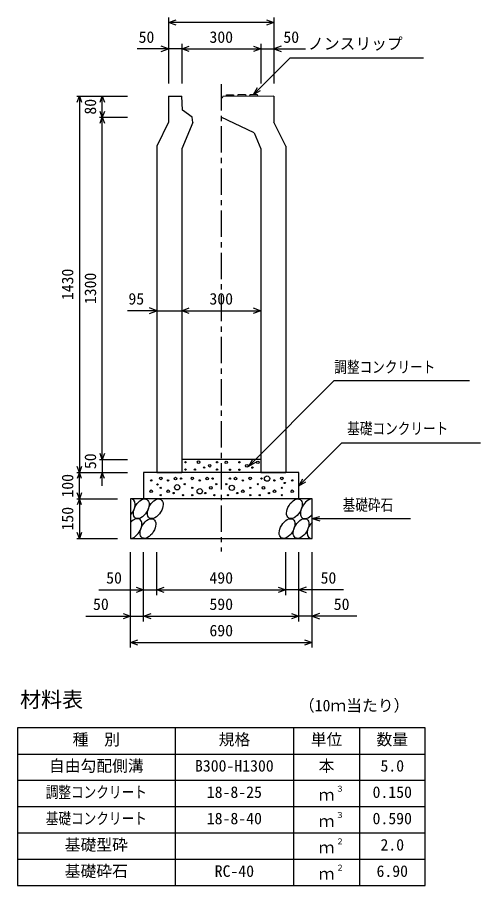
# Model space of a CAD drawing. Units: millimetres, scale not verified. Extents: x -16800 to 16800, y -5940 to 5940.
# Drawn here: x 7807 to 9568, y -3221 to 77 of the extents above; entities that cross this region are included whole.
import ezdxf
from ezdxf.enums import TextEntityAlignment as Align

# ---------------------------------------------------------------- set-up
doc = ezdxf.new("R2010")
doc.units = ezdxf.units.MM
doc.header["$LTSCALE"] = 20
doc.linetypes.add('CHAIN1', pattern=[8, 5, -1, 1, -1])
for name, color, linetype, lineweight in [('0-0_DIM', 7, 'Continuous', 25), ('0-2_HATCH', 6, 'Continuous', 25), ('0-3_HYO', 3, 'Continuous', 25), ('0-4_HYO2', 4, 'Continuous', 25), ('0-5_OUTLINE', 3, 'Continuous', 25), ('0-6_TXT', 7, 'Continuous', 25)]:
    doc.layers.add(name, color=color, linetype=linetype, lineweight=lineweight)
doc.styles.add('ＭＳ ゴシック', font='')
doc.styles.get('ＭＳ ゴシック').set_extended_font_data('MS Gothic')

msp = doc.modelspace()

# ---------------------------------------------------------------- linework, layer by layer
at = {"layer": '0-0_DIM'}
for p, q in [((8381.78, 77.25), (8381.78, -174.49)), ((8781.78, 77.25), (8781.78, -174.49)), ((8781.78, 57.25), (8381.78, 57.25)), ((8431.78, -22.75), (8431.78, -174.49)), ((8731.78, -22.75), (8731.78, -174.49)), ((8381.78, -42.75), (8262.12, -42.75)), ((8431.78, -42.75), (8381.78, -42.75)), ((8431.78, -42.75), (8731.78, -42.75)), ((8731.78, -42.75), (8781.78, -42.75)), ((8781.78, -42.75), (8901.45, -42.75)), ((8704.73, -215.73), (8842.4, -78.07)), ((9350.84, -78.07), (8842.4, -78.07)), ((8704.73, -215.73), (8719.73, -189.75)), ((8032.58, -221.96), (8225.91, -221.96)), ((8042.58, -221.96), (8042.58, -1651.96)), ((8129.25, -302.46), (8129.25, -221.96)), ((8704.73, -215.73), (8730.71, -200.73)), ((8119.25, -302.46), (8225.91, -302.46)), ((8129.25, -1601.96), (8129.25, -302.46)), ((8336.78, -1036.96), (8224.8, -1036.96)), ((8336.78, -1036.96), (8431.78, -1036.96)), ((8431.78, -1036.96), (8731.78, -1036.96)), ((9040.44, -1538.31), (8876.78, -1701.96)), ((9040.44, -1538.31), (9567.51, -1538.31)), ((8119.25, -1601.96), (8225.91, -1601.96)), ((8129.25, -1601.96), (8129.25, -1651.96)), ((8686.78, -1626.96), (8701.78, -1600.98)), ((8686.78, -1626.96), (8712.76, -1611.96)), ((8032.58, -1651.96), (8225.91, -1651.96)), ((8042.58, -1751.96), (8042.58, -1651.96)), ((8129.25, -1701.96), (8129.25, -1651.96)), ((8876.78, -1701.96), (8891.78, -1675.98)), ((8876.78, -1701.96), (8902.76, -1686.96)), ((8032.58, -1751.96), (8186.78, -1751.96)), ((8042.58, -1751.96), (8042.58, -1901.96)), ((8926.78, -1826.96), (8955.76, -1819.2)), ((8926.78, -1826.96), (9300.68, -1826.96)), ((8926.78, -1826.96), (8955.76, -1834.73)), ((8032.58, -1901.96), (8186.78, -1901.96)), ((8236.78, -2316.98), (8236.78, -1954.63)), ((8286.78, -2216.98), (8286.78, -1954.63)), ((8336.78, -2116.98), (8336.78, -1954.63)), ((8826.78, -2116.98), (8826.78, -1954.63)), ((8876.78, -2216.98), (8876.78, -1954.63)), ((8926.78, -2316.98), (8926.78, -1954.63)), ((8116.78, -2096.98), (8336.78, -2096.98)), ((8336.78, -2096.98), (8826.78, -2096.98)), ((9046.78, -2096.98), (8826.78, -2096.98)), ((8066.78, -2196.98), (8286.78, -2196.98)), ((8286.78, -2196.98), (8876.78, -2196.98)), ((9096.78, -2196.98), (8876.78, -2196.98)), ((8236.78, -2296.98), (8926.78, -2296.98))]:
    msp.add_line(p, q, dxfattribs=at)
at = {"layer": '0-0_DIM', "linetype": 'CHAIN1'}
msp.add_line((8581.78, -176.66), (8581.78, -1951.96), dxfattribs=at)
at = {"layer": '0-0_DIM'}
for points in [[(8410.01, 46.99), (8381.82, 57.25), (8410.01, 67.51)], [(8753.63, 67.51), (8781.82, 57.25), (8753.63, 46.99)], [(8353.59, -53.01), (8381.78, -42.75), (8353.59, -32.49)], [(8459.97, -53.01), (8431.78, -42.75), (8459.97, -32.49)], [(8703.67, -32.49), (8731.86, -42.75), (8703.67, -53.01)], [(8809.9, -32.49), (8781.71, -42.75), (8809.9, -53.01)], [(8034.37, -244.51), (8042.58, -221.96), (8050.79, -244.51)], [(8121.04, -244.51), (8129.25, -221.96), (8137.46, -244.51)], [(8137.46, -279.91), (8129.25, -302.46), (8121.04, -279.91)], [(8121.04, -325.01), (8129.25, -302.46), (8137.46, -325.01)], [(8308.59, -1047.22), (8336.78, -1036.96), (8308.59, -1026.7)], [(8459.97, -1047.22), (8431.78, -1036.96), (8459.97, -1026.7)], [(8703.59, -1026.7), (8731.78, -1036.96), (8703.59, -1047.22)], [(8686.78, -1626.96), (9011.25, -1302.5), (9524.8, -1302.5)], [(8137.46, -1579.41), (8129.25, -1601.96), (8121.04, -1579.41)], [(8050.79, -1629.41), (8042.58, -1651.96), (8034.37, -1629.41)], [(8050.79, -1674.51), (8042.58, -1651.96), (8034.37, -1674.51)], [(8137.46, -1674.51), (8129.25, -1651.96), (8121.04, -1674.51)], [(8050.79, -1729.41), (8042.58, -1751.96), (8034.37, -1729.41)], [(8050.79, -1774.51), (8042.58, -1751.96), (8034.37, -1774.51)], [(8050.79, -1879.41), (8042.58, -1901.96), (8034.37, -1879.41)], [(8258.59, -2086.72), (8286.78, -2096.98), (8258.59, -2107.24)], [(8364.97, -2107.24), (8336.78, -2096.98), (8364.97, -2086.72)], [(8798.59, -2086.72), (8826.78, -2096.98), (8798.59, -2107.24)], [(8904.97, -2086.72), (8876.78, -2096.98), (8904.97, -2107.24)], [(8208.59, -2186.72), (8236.78, -2196.98), (8208.59, -2207.24)], [(8314.97, -2207.24), (8286.78, -2196.98), (8314.97, -2186.72)], [(8848.59, -2186.72), (8876.78, -2196.98), (8848.59, -2207.24)], [(8954.97, -2186.72), (8926.78, -2196.98), (8954.97, -2207.24)], [(8264.97, -2307.24), (8236.78, -2296.98), (8264.97, -2286.72)], [(8898.59, -2286.72), (8926.78, -2296.98), (8898.59, -2307.24)]]:
    msp.add_lwpolyline(points, dxfattribs=at)
at = {"layer": '0-2_HATCH'}
for p, q in [((8599.78, -223.28), (8601.23, -216.77)), ((8601.23, -216.77), (8628.23, -216.5)), ((8628.23, -216.5), (8629.78, -222.98)), ((8644.78, -222.83), (8646.23, -216.32)), ((8689.78, -222.38), (8691.28, -215.87)), ((8691.23, -215.87), (8718.23, -215.6)), ((8718.23, -215.6), (8719.78, -222.08))]:
    msp.add_line(p, q, dxfattribs=at)
msp.add_lwpolyline([(8646.23, -216.32), (8673.23, -216.05), (8674.78, -222.53)], dxfattribs=at)
for centre, radius in [((8445.75, -1612.65), 2.5), ((8495.66, -1612.65), 5), ((8565.75, -1612.65), 2.5), ((8600.92, -1612.93), 5), ((8650.82, -1612.93), 2.5), ((8720.92, -1612.93), 5), ((8445.75, -1640.66), 2.5), ((8481.64, -1640.66), 2.5), ((8516.69, -1632.78), 2.5), ((8537.71, -1625.78), 5), ((8565.75, -1640.66), 2.5), ((8614.94, -1640.95), 2.5), ((8650.82, -1640.95), 2.5), ((8678.86, -1626.06), 5), ((8699.89, -1633.07), 2.5), ((8315.47, -1681.79), 2.5), ((8351.75, -1673.91), 5), ((8379.79, -1681.79), 2.5), ((8407.82, -1674.78), 5), ((8428.86, -1674.78), 2.5), ((8471.75, -1673.91), 5), ((8499.79, -1681.79), 2.5), ((8527.82, -1674.78), 5), ((8548.86, -1674.78), 2.5), ((8614.71, -1674.78), 2.5), ((8635.74, -1674.78), 5), ((8663.78, -1681.79), 2.5), ((8691.82, -1673.91), 5), ((8734.71, -1674.78), 2.5), ((8755.74, -1674.78), 10), ((8783.78, -1681.79), 2.5), ((8811.82, -1673.91), 5), ((8851.72, -1681.79), 2.5), ((8339.33, -1696.7), 2.5), ((8351.75, -1709.8), 2.5), ((8414.36, -1707.8), 10), ((8442.87, -1695.79), 2.5), ((8471.75, -1709.8), 2.5), ((8499.79, -1722.93), 10), ((8541.84, -1709.8), 5), ((8562.87, -1695.79), 2.5), ((8600.69, -1695.79), 2.5), ((8621.72, -1709.8), 10), ((8691.82, -1709.8), 2.5), ((8720.69, -1695.79), 2.5), ((8741.72, -1709.8), 5), ((8811.82, -1709.8), 2.5), ((8823.16, -1691.48), 2.5), ((8315.47, -1722.93), 5), ((8351.75, -1737.81), 2.5), ((8379.79, -1722.93), 5), ((8400.82, -1729.94), 2.5), ((8435.86, -1737.81), 2.5), ((8471.75, -1737.81), 2.5), ((8520.82, -1729.94), 2.5), ((8555.86, -1737.81), 2.5), ((8607.7, -1737.81), 2.5), ((8642.75, -1729.94), 2.5), ((8663.78, -1722.93), 5), ((8691.82, -1737.81), 2.5), ((8727.7, -1737.81), 2.5), ((8762.75, -1729.94), 2.5), ((8783.78, -1722.93), 5), ((8811.82, -1737.81), 2.5), ((8851.72, -1722.93), 5)]:
    msp.add_circle(centre, radius, dxfattribs=at)
for centre in [(8277.63, -1789.48), (8330.84, -1789.48), (8859.72, -1789.48), (8302.95, -1864.47), (8831.83, -1864.47), (8885.04, -1864.47)]:
    msp.add_ellipse(centre, major_axis=(21.81, 35.31), ratio=0.5792, dxfattribs=at)
for centre, start_param, end_param in [((8224.42, -1789.48), 4.385593, 6.6745444), ((8912.92, -1789.48), 0.3357715, 4.4411806), ((8249.74, -1864.47), 3.5111464, 7.548991), ((8938.25, -1864.47), 1.2110787, 3.5658734)]:
    msp.add_ellipse(centre, major_axis=(21.81, 35.31), ratio=0.5792, start_param=start_param, end_param=end_param, dxfattribs=at)
at = {"layer": '0-3_HYO'}
for p, q in [((8406.78, -2620.92), (8406.78, -3220.92)), ((8856.78, -2620.92), (8856.78, -3220.92)), ((9106.78, -2620.92), (9106.78, -3220.92)), ((7806.78, -2720.92), (9356.78, -2720.92))]:
    msp.add_line(p, q, dxfattribs=at)
msp.add_lwpolyline([(7806.78, -3220.92), (9356.78, -3220.92), (9356.78, -2620.92), (7806.78, -2620.92)], close=True, dxfattribs=at)
at = {"layer": '0-4_HYO2'}
for p, q in [((7806.78, -2820.92), (9356.78, -2820.92)), ((7806.78, -2920.92), (9356.78, -2920.92)), ((7806.78, -3020.92), (9356.78, -3020.92)), ((7806.78, -3120.92), (9356.78, -3120.92))]:
    msp.add_line(p, q, dxfattribs=at)
at = {"layer": '0-5_OUTLINE'}
for p, q in [((8381.78, -221.46), (8431.78, -221.96)), ((8781.78, -221.46), (8587.78, -223.4)), ((8781.78, -221.46), (8781.78, -321.46)), ((8473.78, -321.96), (8431.78, -421.96)), ((8706.58, -361.96), (8581.78, -301.96)), ((8826.78, -411.46), (8781.78, -321.46)), ((8706.58, -361.96), (8731.78, -421.96)), ((8336.78, -411.46), (8336.78, -1651.96)), ((8431.78, -421.96), (8431.78, -1651.96)), ((8731.78, -421.96), (8731.78, -1651.96)), ((8826.78, -411.46), (8826.78, -1651.96)), ((8731.78, -1601.96), (8431.78, -1601.96)), ((8336.78, -1651.96), (8431.78, -1651.96)), ((8731.78, -1651.96), (8826.78, -1651.96))]:
    msp.add_line(p, q, dxfattribs=at)
for points in [[(8381.78, -221.46), (8381.78, -321.46), (8336.78, -411.46)], [(8473.78, -321.96), (8470.78, -301.96), (8434.78, -274.83), (8431.78, -221.96)], [(8581.78, -226.66), (8586.28, -226.66), (8587.78, -223.4)], [(8876.78, -1751.96), (8876.78, -1651.96), (8286.78, -1651.96), (8286.78, -1751.96)]]:
    msp.add_lwpolyline(points, dxfattribs=at)
msp.add_lwpolyline([(8236.78, -1901.96), (8926.78, -1901.96), (8926.78, -1751.96), (8236.78, -1751.96)], close=True, dxfattribs=at)

# ---------------------------------------------------------------- texts
at = {"layer": '0-0_DIM', "style": 'ＭＳ ゴシック'}
for s, p in [('50', (8267.6, -32.75)), ('300', (8536.78, -32.75)), ('50', (8817.7, -32.75)), ('ノンスリップ', (8911.3, -57.89)), ('95', (8228.89, -1026.96)), ('300', (8536.71, -1026.96)), ('50', (8144.34, -2086.98)), ('490', (8536.78, -2086.98)), ('50', (8959.22, -2086.98)), ('50', (8094.34, -2186.98)), ('590', (8536.78, -2186.98)), ('50', (9009.22, -2186.98)), ('690', (8536.78, -2286.98))]:
    msp.add_text(s, height=43.99, dxfattribs=at).set_placement(p, align=Align.BOTTOM_LEFT)
for s, p in [('80', (8119.25, -292.21)), ('1430', (8032.58, -996.96)), ('1300', (8119.25, -1012.21)), ('50', (8119.25, -1638.63)), ('100', (8032.58, -1746.96)), ('150', (8032.58, -1871.96))]:
    msp.add_text(s, height=43.99, rotation=90, dxfattribs=at).set_placement(p, align=Align.BOTTOM_LEFT)
at = {"layer": '0-0_DIM', "style": 'ＭＳ ゴシック', "width": 0.8}
for s, p in [('調整コンクリート', (9011.25, -1286.07)), ('基礎コンクリート', (9060.44, -1519.57)), ('基礎砕石', (9043.1, -1809.79))]:
    msp.add_text(s, height=43.99, dxfattribs=at).set_placement(p, align=Align.BOTTOM_LEFT)
at = {"layer": '0-6_TXT', "style": 'ＭＳ ゴシック'}
for s, height, p in [('材料表', 58.65, (7816.78, -2560.92)), ('（10ｍ当たり）', 43.99, (8876.78, -2571.93)), ('種\u3000別', 43.99, (8016.78, -2700.92)), ('規格', 43.99, (8571.78, -2700.92)), ('単位', 43.99, (8921.78, -2700.92)), ('数量', 43.99, (9171.78, -2700.92)), ('自由勾配側溝', 43.99, (7926.78, -2800.92)), ('本', 43.99, (8951.78, -2800.92)), ('B300-H1300', 43.99, (8481.78, -2800.92)), ('5.0', 43.99, (9186.78, -2800.92)), ('18-8-25', 43.99, (8526.78, -2900.92)), ('ｍ', 43.99, (8951.78, -2910.92)), ('３', 21.99, (9017.32, -2870.56)), ('0.150', 43.99, (9156.78, -2900.92)), ('18-8-40', 43.99, (8526.78, -3000.92)), ('ｍ', 43.99, (8951.78, -3010.92)), ('３', 21.99, (9017.32, -2970.56)), ('0.590', 43.99, (9156.78, -3000.92)), ('基礎型砕', 43.99, (7986.78, -3100.92)), ('ｍ', 43.99, (8951.78, -3110.92)), ('２', 21.99, (9017.32, -3070.56)), ('2.0', 43.99, (9186.78, -3100.92)), ('基礎砕石', 43.99, (7986.78, -3200.92)), ('RC-40', 43.99, (8556.78, -3200.92)), ('ｍ', 43.99, (8951.78, -3210.92)), ('２', 21.99, (9017.32, -3170.56)), ('6.90', 43.99, (9171.78, -3200.92))]:
    msp.add_text(s, height=height, dxfattribs=at).set_placement(p, align=Align.BOTTOM_LEFT)
at = {"layer": '0-6_TXT', "style": 'ＭＳ ゴシック', "width": 0.8}
for s, p in [('調整コンクリート', (7914.78, -2900.92)), ('基礎コンクリート', (7914.78, -3000.92))]:
    msp.add_text(s, height=43.99, dxfattribs=at).set_placement(p, align=Align.BOTTOM_LEFT)

doc.saveas('drawing.dxf')
